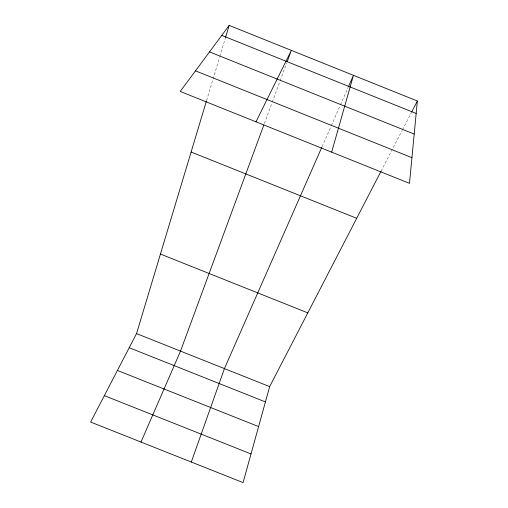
<?xml version="1.0" encoding="UTF-8"?>
<svg xmlns="http://www.w3.org/2000/svg" width="508" height="508" viewBox="0 0 508 508"><rect width="100%" height="100%" fill="white"/><g stroke="black" fill="none" stroke-linecap="round" stroke-linejoin="round"><path stroke-width="0.38" stroke-dasharray="2.54 1.91" d="M206.629 100.374L219.602 57.194M219.831 56.439L225.292 38.271M264.389 123.527L272.015 102.819M272.288 102.083L279.914 81.401M280.187 80.664L286.715 62.935M322.078 146.653L330.956 126.46M331.273 125.743L340.144 105.575M340.462 104.858L348.069 87.573M381.083 171.152L402.126 130.454M402.495 129.75L411.194 112.922"/><path stroke-width="0.76" d="M417.36 101.003L409.486 183.344L180.219 91.446L229.159 25.4L417.36 101.003L411.556 112.217M381.083 171.152L269.659 386.613L243.078 482.6L90.64 422.059L136.538 333.597L206.4 101.13M331.654 152.146L353.454 75.33L348.386 86.849M225.52 37.516L229.159 25.4M191.3 462.039L224.434 368.605L321.761 147.377M263.843 125.006L180.505 351.111L140.995 442.062M287.261 61.462L291.344 50.381L255.994 121.818M129.216 347.713L265.417 401.93M117.424 370.44L258.585 426.587M104.343 395.643L251.009 453.942M160.439 254.057L307.791 312.871M136.538 333.597L269.659 386.613M221.748 35.401L416.166 113.468M209.512 51.911L414.198 134.061M195.478 70.853L411.944 157.677M191.103 152.025L356.699 218.307"/></g></svg>
